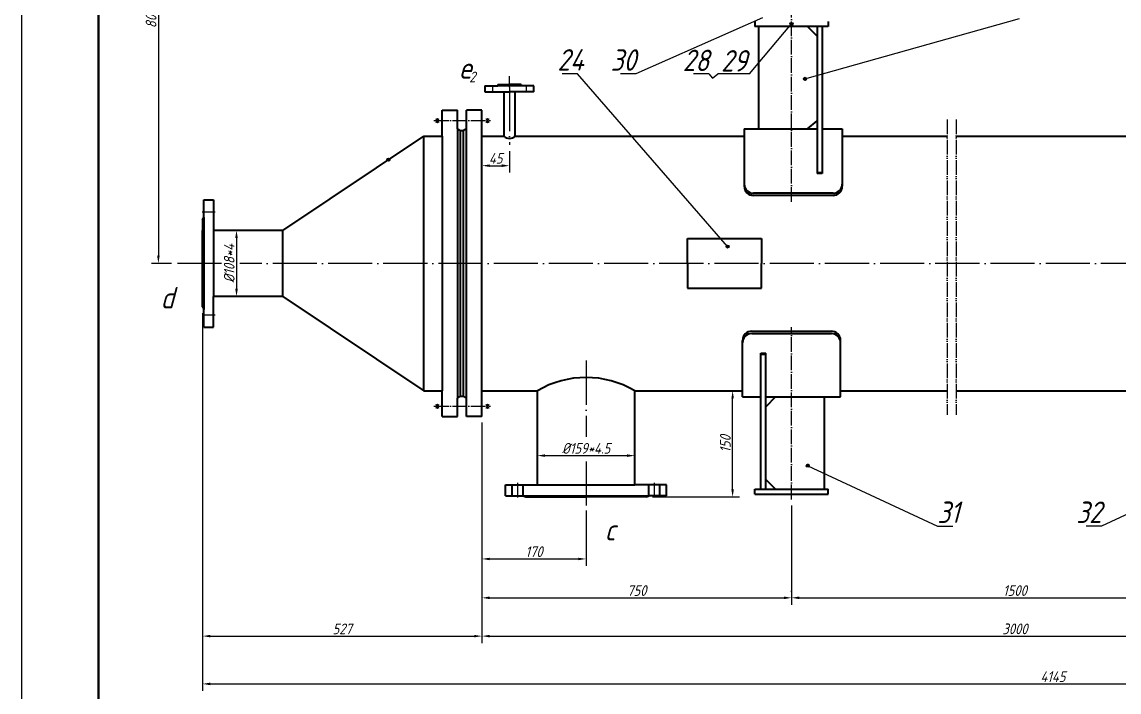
# Model space of a CAD drawing. Header units: millimetres. Extents: x -1137 to 3068, y -1656 to 1314.
# Drawn here: x -1137 to 654, y -664 to 430 of the extents above; entities that cross this region are included whole.
import ezdxf

# ---------------------------------------------------------------- set-up
doc = ezdxf.new("R2010")
doc.units = ezdxf.units.MM
doc.linetypes.add('ACAD_ISO04W100', pattern=[30, 24, -3, 0, -3])
doc.linetypes.add('ACAD_ISO05W100', pattern=[33, 24, -3, 0, -3, 0, -3])
for name, color, linetype in [('中心线', 27, 'ACAD_ISO04W100'), ('双点划线', 5, 'ACAD_ISO05W100'), ('标注', 254, 'Continuous'), ('点划线', 1, 'ACAD_ISO04W100'), ('细实线', 253, 'Continuous')]:
    doc.layers.add(name, color=color, linetype=linetype)
doc.layers.add('粗实线', color=4, linetype='Continuous', lineweight=40)
doc.styles.add('GB', font='gbeitc.shx', dxfattribs={"bigfont": 'hztxt.shx'})
doc.dimstyles.new('GB$0', dxfattribs={"dimscale": 5, "dimtxt": 3.5, "dimasz": 2.5, "dimexe": 2.25, "dimexo": 2, "dimtad": 1, "dimdec": 0, "dimtxsty": 'GB', "dimcen": 2.5, "dimadec": 0, "dimazin": 0, "dimtfac": 1, "dimtdec": 0, "dimtmove": 0, "dimatfit": 3, "dimfxl": 0, "dimarcsym": 0})

# ---------------------------------------------------------------- blocks, each defined once
blk = doc.blocks.new('*D31')
at = {"layer": 'DEFPOINTS', "color": 0}
for p in [(-790.6, 90.1), (-790.6, -17.9), (-786.6, -17.9)]:
    blk.add_point(p, dxfattribs=at)
at = {"layer": '标注', "color": 0, "lineweight": -2}
for p, q in [((-780.6, 90.1), (-775.4, 90.1)), ((-786.6, 77.6), (-786.6, -5.4)), ((-780.6, -17.9), (-775.4, -17.9))]:
    blk.add_line(p, q, dxfattribs=at)
at = {"layer": '标注', "color": 0}
for points in [[(-788.7, 77.6), (-784.5, 77.6), (-786.6, 90.1)], [(-788.7, -5.4), (-784.5, -5.4), (-786.6, -17.9)]]:
    blk.add_solid(points, dxfattribs=at)
at = {"layer": '标注', "color": 0, "insert": (-798.5, 36.1), "char_height": 17.5, "attachment_point": 5, "rotation": 90, "style": 'GB'}
blk.add_mtext('%%C108*4', dxfattribs=at)
blk = doc.blocks.new('*D33')
at = {"layer": 'DEFPOINTS', "color": 0}
for p in [(-873.3, 836.1), (-914.1, 36.1), (-882.9, 36.1)]:
    blk.add_point(p, dxfattribs=at)
at = {"layer": '标注', "color": 0, "lineweight": -2}
for p, q in [((-883.3, 836.1), (-925.3, 836.1)), ((-914.1, 823.6), (-914.1, 48.6)), ((-892.9, 36.1), (-925.3, 36.1))]:
    blk.add_line(p, q, dxfattribs=at)
at = {"layer": '标注', "color": 0}
for points in [[(-916.2, 823.6), (-912, 823.6), (-914.1, 836.1)], [(-916.2, 48.6), (-912, 48.6), (-914.1, 36.1)]]:
    blk.add_solid(points, dxfattribs=at)
at = {"layer": '标注', "color": 0, "insert": (-926, 436.1), "char_height": 17.5, "attachment_point": 5, "rotation": 90, "style": 'GB'}
blk.add_mtext('800', dxfattribs=at)
blk = doc.blocks.new('*D34')
at = {"layer": 'DEFPOINTS', "color": 0}
for p in [(-842, -34.9), (-386.1, -213.9), (-386.1, -572.5)]:
    blk.add_point(p, dxfattribs=at)
at = {"layer": '标注', "color": 0, "lineweight": -2}
for p, q in [((-842, -44.9), (-842, -583.8)), ((-386.1, -223.9), (-386.1, -583.8)), ((-829.5, -572.5), (-398.6, -572.5))]:
    blk.add_line(p, q, dxfattribs=at)
at = {"layer": '标注', "color": 0}
for points in [[(-829.5, -570.5), (-829.5, -574.6), (-842, -572.5)], [(-398.6, -570.5), (-398.6, -574.6), (-386.1, -572.5)]]:
    blk.add_solid(points, dxfattribs=at)
at = {"layer": '标注', "color": 0, "insert": (-614.1, -560.7), "char_height": 17.5, "attachment_point": 5, "style": 'GB'}
blk.add_mtext('527', dxfattribs=at)
blk = doc.blocks.new('*D35')
at = {"layer": 'DEFPOINTS', "color": 0}
for p in [(-216.1, -357.5), (-386.1, -446.5), (-216.1, -446.5)]:
    blk.add_point(p, dxfattribs=at)
at = {"layer": '标注', "color": 0, "lineweight": -2}
for p, q in [((-216.1, -367.5), (-216.1, -457.8)), ((-373.6, -446.5), (-228.6, -446.5)), ((-386.1, -456.5), (-386.1, -457.8))]:
    blk.add_line(p, q, dxfattribs=at)
at = {"layer": '标注', "color": 0}
for points in [[(-373.6, -444.5), (-373.6, -448.6), (-386.1, -446.5)], [(-228.6, -444.5), (-228.6, -448.6), (-216.1, -446.5)]]:
    blk.add_solid(points, dxfattribs=at)
at = {"layer": '标注', "color": 0, "insert": (-301.1, -434.7), "char_height": 17.5, "attachment_point": 5, "style": 'GB'}
blk.add_mtext('170', dxfattribs=at)
blk = doc.blocks.new('*D36')
at = {"layer": 'DEFPOINTS', "color": 0}
for p in [(1353.8, -213.9), (-386.1, -457.8), (1353.8, -572.5)]:
    blk.add_point(p, dxfattribs=at)
at = {"layer": '标注', "color": 0, "lineweight": -2}
for p, q in [((1353.8, -223.9), (1353.8, -583.8)), ((-386.1, -467.8), (-386.1, -583.8)), ((-373.6, -572.5), (1341.3, -572.5))]:
    blk.add_line(p, q, dxfattribs=at)
at = {"layer": '标注', "color": 0}
for points in [[(-373.6, -570.5), (-373.6, -574.6), (-386.1, -572.5)], [(1341.3, -570.5), (1341.3, -574.6), (1353.8, -572.5)]]:
    blk.add_solid(points, dxfattribs=at)
at = {"layer": '标注', "color": 0, "insert": (483.8, -560.7), "char_height": 17.5, "attachment_point": 5, "style": 'GB'}
blk.add_mtext('3000', dxfattribs=at)
blk = doc.blocks.new('*D37')
at = {"layer": 'DEFPOINTS', "color": 0}
for p in [(1973.6, 185.8), (-842, -457.8), (1973.6, -650.6)]:
    blk.add_point(p, dxfattribs=at)
at = {"layer": '标注', "color": 0, "lineweight": -2}
for p, q in [((1973.6, 175.8), (1973.6, -661.9)), ((-842, -467.8), (-842, -661.9)), ((-829.5, -650.6), (1961.1, -650.6))]:
    blk.add_line(p, q, dxfattribs=at)
at = {"layer": '标注', "color": 0}
for points in [[(-829.5, -648.5), (-829.5, -652.7), (-842, -650.6)], [(1961.1, -648.5), (1961.1, -652.7), (1973.6, -650.6)]]:
    blk.add_solid(points, dxfattribs=at)
at = {"layer": '标注', "color": 0, "insert": (545.8, -638.7), "char_height": 17.5, "attachment_point": 5, "style": 'GB'}
blk.add_mtext('4145', dxfattribs=at)
blk = doc.blocks.new('*D38')
at = {"layer": 'DEFPOINTS', "color": 0}
for p in [(-295.6, -277.8), (-136.6, -277.8), (-136.6, -277.8)]:
    blk.add_point(p, dxfattribs=at)
at = {"layer": '标注', "color": 0, "lineweight": -2}
for p, q in [((-295.6, -267.8), (-295.6, -266.5)), ((-136.6, -267.8), (-136.6, -266.5)), ((-283.1, -277.8), (-149.1, -277.8))]:
    blk.add_line(p, q, dxfattribs=at)
at = {"layer": '标注', "color": 0}
for points in [[(-283.1, -275.7), (-283.1, -279.9), (-295.6, -277.8)], [(-149.1, -275.7), (-149.1, -279.9), (-136.6, -277.8)]]:
    blk.add_solid(points, dxfattribs=at)
at = {"layer": '标注', "color": 0, "insert": (-216.1, -265.9), "char_height": 17.5, "attachment_point": 5, "style": 'GB'}
blk.add_mtext('%%C159*4.5', dxfattribs=at)
blk = doc.blocks.new('*D39')
at = {"layer": 'DEFPOINTS', "color": 0}
for p in [(-24.5, -171.9), (23.1, -171.9), (-117.6, -345.3)]:
    blk.add_point(p, dxfattribs=at)
at = {"layer": '标注', "color": 0, "lineweight": -2}
for p, q in [((-14.5, -171.9), (34.4, -171.9)), ((23.1, -332.8), (23.1, -184.4)), ((-107.6, -345.3), (34.4, -345.3))]:
    blk.add_line(p, q, dxfattribs=at)
at = {"layer": '标注', "color": 0}
for points in [[(21, -184.4), (25.2, -184.4), (23.1, -171.9)], [(21, -332.8), (25.2, -332.8), (23.1, -345.3)]]:
    blk.add_solid(points, dxfattribs=at)
at = {"layer": '标注', "color": 0, "insert": (11.2, -258.6), "char_height": 17.5, "attachment_point": 5, "rotation": 90, "style": 'GB'}
blk.add_mtext('150', dxfattribs=at)
blk = doc.blocks.new('*D72')
at = {"layer": 'DEFPOINTS', "color": 0}
for p in [(119.2, -349.2), (-386.1, -499.9), (119.2, -510)]:
    blk.add_point(p, dxfattribs=at)
at = {"layer": '标注', "color": 0, "lineweight": -2}
for p, q in [((119.2, -359.2), (119.2, -521.3)), ((-386.1, -509.9), (-386.1, -521.3)), ((-373.6, -510), (106.7, -510))]:
    blk.add_line(p, q, dxfattribs=at)
at = {"layer": '标注', "color": 0}
for points in [[(-373.6, -507.9), (-373.6, -512.1), (-386.1, -510)], [(106.7, -507.9), (106.7, -512.1), (119.2, -510)]]:
    blk.add_solid(points, dxfattribs=at)
at = {"layer": '标注', "color": 0, "insert": (-133.4, -498.1), "char_height": 17.5, "attachment_point": 5, "style": 'GB'}
blk.add_mtext('750', dxfattribs=at)
blk = doc.blocks.new('*D73')
at = {"layer": 'DEFPOINTS', "color": 0}
for p in [(848.4, -350), (119.2, -510), (848.4, -510)]:
    blk.add_point(p, dxfattribs=at)
at = {"layer": '标注', "color": 0, "lineweight": -2}
for p, q in [((848.4, -360), (848.4, -521.3)), ((119.2, -500), (119.2, -498.8)), ((131.7, -510), (835.9, -510))]:
    blk.add_line(p, q, dxfattribs=at)
at = {"layer": '标注', "color": 0}
for points in [[(131.7, -507.9), (131.7, -512.1), (119.2, -510)], [(835.9, -507.9), (835.9, -512.1), (848.4, -510)]]:
    blk.add_solid(points, dxfattribs=at)
at = {"layer": '标注', "color": 0, "insert": (483.8, -498.1), "char_height": 17.5, "attachment_point": 5, "style": 'GB'}
blk.add_mtext('1500', dxfattribs=at)
blk = doc.blocks.new('*D92')
at = {"layer": 'DEFPOINTS', "color": 0}
for p in [(-386.1, 231.6), (-341.1, 229.5), (-341.1, 195.7)]:
    blk.add_point(p, dxfattribs=at)
at = {"layer": '细实线', "color": 0, "lineweight": -2}
for p, q in [((-386.1, 221.6), (-386.1, 184.4)), ((-341.1, 219.5), (-341.1, 184.4)), ((-373.6, 195.7), (-353.6, 195.7))]:
    blk.add_line(p, q, dxfattribs=at)
at = {"layer": '细实线', "color": 0}
for points in [[(-373.6, 197.8), (-373.6, 193.6), (-386.1, 195.7)], [(-353.6, 197.8), (-353.6, 193.6), (-341.1, 195.7)]]:
    blk.add_solid(points, dxfattribs=at)
at = {"layer": '细实线', "color": 0, "insert": (-363.6, 207.6), "char_height": 17.5, "attachment_point": 5, "style": 'GB'}
blk.add_mtext('45', dxfattribs=at)

msp = doc.modelspace()

# ---------------------------------------------------------------- hatches: boundary and pattern name
at = {"layer": '细实线'}
for points in [[(116.7, 425.9, -1), (121.7, 425.9, -1)], [(138.8, 336.4, 1), (143.8, 336.4, 1)], [(-541.3, 205.5, 1), (-536.3, 205.5, 1)], [(12.3, 63.6, 1), (17.3, 63.6, 1)], [(143.5, -293.1, -1), (148.5, -293.1, -1)]]:
    msp.add_hatch(color=256, dxfattribs=at).paths.add_polyline_path(points)

# ---------------------------------------------------------------- linework, layer by layer
at = {"lineweight": -3}
msp.add_line((-1136.8, -1655.9), (-1136.8, 1314.1), dxfattribs=at)
at = {"lineweight": 50}
msp.add_line((-1011.8, -1605.9), (-1011.8, 1264.1), dxfattribs=at)
at = {"layer": '中心线'}
for points in [[(-327.6, -346.3), (-327.6, -322.3)], [(-104.6, -346.3), (-104.6, -322.3)]]:
    msp.add_lwpolyline(points, dxfattribs=at)
at = {"layer": '双点划线'}
for p, q in [((373, 271.2), (373, -211.1)), ((388, 271.2), (388, -211.1))]:
    msp.add_line(p, q, dxfattribs=at)
at = {"layer": '标注'}
for p, q in [((71.7, 437.3), (-134.7, 345.5)), ((141, 337.6), (491.1, 436.1)), ((-230.2, 345.5), (-255.2, 345.5)), ((14.8, 63.6), (-230.2, 345.5)), ((-134.7, 345.5), (-159.7, 345.5)), ((-15.5, 345.5), (-40.5, 345.5)), ((145.7, -294.3), (357.4, -392.8)), ((836.9, -294.3), (625.1, -392.8)), ((357.4, -392.8), (382.4, -392.8)), ((625.1, -392.8), (600.1, -392.8))]:
    msp.add_line(p, q, dxfattribs=at)
at = {"layer": '点划线'}
for p, q in [((119.2, 136.4), (119.2, 638.5)), ((-464.3, 269.5), (-372.2, 269.5)), ((119.2, -349.2), (119.2, -67.9)), ((-464.3, -197.2), (-372.2, -197.2))]:
    msp.add_line(p, q, dxfattribs=at)
at = {"layer": '点划线', "ltscale": 3}
for p, q in [((-341.1, 324.1), (-341.1, 342.1)), ((-341.1, 324.1), (-341.1, 229.5)), ((-811, 36.1), (-882.9, 36.1)), ((696.2, 36.1), (-781.3, 36.1)), ((-216.1, -122.6), (-216.1, -247.2)), ((-216.1, -287.3), (-216.1, -373.9))]:
    msp.add_line(p, q, dxfattribs=at)
for points in [[(-368.6, 327.1), (-368.6, 315.1)], [(-313.6, 327.1), (-313.6, 315.1)]]:
    msp.add_lwpolyline(points, dxfattribs=at)
at = {"layer": '点划线'}
for points in [[(-842.5, 120.1), (-821.5, 120.1)], [(-842.5, -47.9), (-821.5, -47.9)]]:
    msp.add_lwpolyline(points, dxfattribs=at)
at = {"layer": '粗实线'}
for p, q in [((59.2, 431.2), (59.2, 423.2)), ((179.2, 431.2), (179.2, 423.2)), ((179.2, 423.2), (59.2, 423.2)), ((65.2, 423.2), (65.2, 256.1)), ((145.2, 423.2), (161.2, 407.2)), ((161.2, 423.2), (161.2, 256.1)), ((169.2, 423.2), (169.2, 256.1)), ((-322.1, 326.1), (-360.1, 326.1)), ((-301.1, 316.1), (-301.1, 326.1)), ((-350.1, 316.1), (-350.1, 244.1)), ((-332.1, 316.1), (-332.1, 244.1)), ((-461, 272.8), (-457.5, 265.5)), ((-457.5, 272.8), (-461, 265.5)), ((-451.1, 244.1), (-451.1, 286.1)), ((-451.1, 286.1), (-426.1, 286.1)), ((-426.1, 256.1), (-426.1, 286.1)), ((-411.1, 256.1), (-411.1, 286.1)), ((-386.1, 286.1), (-411.1, 286.1)), ((-386.1, -213.9), (-386.1, 286.1)), ((-375.5, 272.8), (-379, 265.5)), ((-379, 272.8), (-375.5, 265.5)), ((145.2, 256.1), (161.2, 269.1)), ((-426.1, 256.1), (-421.1, 252.9)), ((-426.1, 256.1), (-426.1, -183.9)), ((-421.1, -180.6), (-421.1, 252.9)), ((-421.1, 252.9), (-416.1, 252.9)), ((-411.1, 256.1), (-416.1, 252.9)), ((-416.1, -180.6), (-416.1, 252.9)), ((-416.1, -180.6), (-416.1, 252.9)), ((-411.1, -183.9), (-411.1, 256.1)), ((42.1, 256.1), (42.1, 244.1)), ((42.1, 256.1), (161.2, 256.1)), ((42.1, 254.1), (42.1, 162)), ((161.2, 256.1), (161.2, 182.9)), ((169.2, 256.1), (169.2, 182.9)), ((169.2, 256.1), (202.1, 256.1)), ((202.1, 256.1), (202.1, 244.1)), ((202.1, 254.1), (202.1, 162)), ((-711.1, 90.1), (-481.1, 244.1)), ((-481.1, 244.1), (-451.1, 244.1)), ((-481.1, -171.9), (-481.1, 244.1)), ((-451.1, 244.1), (-451.1, -171.9)), ((-386.1, 244.1), (-350.1, 244.1)), ((-332.1, 244.1), (42.1, 244.1)), ((202.1, 244.1), (373, 244.1)), ((388, 244.1), (771.3, 244.1)), ((169.2, 184.2), (161.2, 184.2)), ((169.2, 182.9), (161.2, 182.9)), ((187.1, 150.7), (57.1, 150.7)), ((187.1, 147), (57.1, 147)), ((-840, 111.1), (-840, 140.1)), ((-842, 107.1), (-840, 111.1)), ((-840, 111.1), (-840, -38.9)), ((-842, -17.9), (-842, 90.1)), ((-711.1, 90.1), (-824, 90.1)), ((-824, 90.1), (-824, -17.9)), ((-711.1, -17.9), (-711.1, 90.1)), ((-50.6, 36.1), (-50.6, 76.6)), ((-50.6, 76.6), (70.4, 76.6)), ((70.4, 76.6), (70.4, 36.1)), ((-50.6, 36.1), (-50.6, -4.3)), ((70.4, -4.3), (70.4, 36.1)), ((-711.1, -17.9), (-824, -17.9)), ((-711.1, -17.9), (-481.1, -171.9)), ((-50.6, -4.3), (70.4, -4.3)), ((-842, -34.9), (-840, -38.9)), ((-840, -67.9), (-840, -38.9)), ((54.2, -74.7), (184.2, -74.7)), ((54.2, -78.4), (184.2, -78.4)), ((39.2, -181.9), (39.2, -89.7)), ((199.2, -181.9), (199.2, -89.7)), ((69.2, -332.7), (69.2, -110.7)), ((69.2, -110.7), (77.2, -110.7)), ((69.2, -111.9), (77.2, -111.9)), ((77.2, -332.7), (77.2, -110.7)), ((-481.1, -171.9), (-451.1, -171.9)), ((-451.1, -213.9), (-451.1, -171.9)), ((-386.1, -171.9), (-295.6, -171.9)), ((-295.6, -325.3), (-295.6, -171.9)), ((-136.6, -325.3), (-136.6, -171.9)), ((-136.6, -171.9), (39.2, -171.9)), ((199.2, -171.9), (373, -171.9)), ((388, -171.9), (768.4, -171.9)), ((-461, -193.9), (-457.5, -201.1)), ((-457.5, -193.9), (-461, -201.1)), ((-426.1, -183.9), (-421.1, -180.6)), ((-426.1, -213.9), (-426.1, -183.9)), ((-421.1, -180.6), (-416.1, -180.6)), ((-411.1, -183.9), (-416.1, -180.6)), ((-411.1, -213.9), (-411.1, -183.9)), ((-375.5, -193.9), (-379, -201.1)), ((-379, -193.9), (-375.5, -201.1)), ((39.2, -181.9), (69.2, -181.9)), ((93.2, -181.9), (77.2, -197.9)), ((77.2, -181.9), (199.2, -181.9)), ((173.2, -332.7), (173.2, -181.9)), ((-451.1, -213.9), (-426.1, -213.9)), ((-386.1, -213.9), (-411.1, -213.9)), ((93.2, -332.7), (77.2, -316.7)), ((-295.6, -325.3), (-136.6, -325.3)), ((59.2, -332.7), (179.2, -332.7)), ((59.2, -340.7), (59.2, -332.7)), ((179.2, -340.7), (179.2, -332.7)), ((-318.6, -343.3), (-314.6, -345.3)), ((-318.6, -343.3), (-113.6, -343.3)), ((-117.6, -345.3), (-113.6, -343.3)), ((59.2, -340.7), (179.2, -340.7))]:
    msp.add_line(p, q, dxfattribs=at)
for points in [[(-381.1, 326.1), (-360.1, 326.1)], [(-381.1, 326.1), (-381.1, 316.1)], [(-360.1, 328.1), (-360.1, 326.1)], [(-360.1, 328.1), (-341.1, 328.1)], [(-322.1, 328.1), (-341.1, 328.1)], [(-322.1, 328.1), (-322.1, 326.1)], [(-301.1, 326.1), (-322.1, 326.1)], [(-381.1, 316.1), (-341.1, 316.1)], [(-301.1, 316.1), (-341.1, 316.1)], [(-840, 140.1), (-824, 140.1)], [(-824, 140.1), (-824, 90.1)], [(-842, 107.1), (-842, 37.1)], [(-842, -34.9), (-842, 37.1)], [(-824, -67.9), (-824, -17.9)], [(-840, -67.9), (-824, -67.9)], [(-347.6, -343.3), (-347.6, -325.3)], [(-347.6, -325.3), (-295.6, -325.3)], [(-336.6, -343.3), (-336.6, -325.3)], [(-318.6, -343.3), (-318.6, -325.3)], [(-84.6, -325.3), (-136.6, -325.3)], [(-113.6, -343.3), (-113.6, -325.3)], [(-95.6, -343.3), (-95.6, -325.3)], [(-84.6, -343.3), (-84.6, -325.3)], [(-347.6, -343.3), (-318.6, -343.3)], [(-314.6, -345.3), (-217.1, -345.3)], [(-117.6, -345.3), (-217.1, -345.3)], [(-84.6, -343.3), (-113.6, -343.3)]]:
    msp.add_lwpolyline(points, dxfattribs=at)
for centre, radius, start, end in [((-341.1, 252.3), 12.1, 222.0156, 317.9844), ((57.1, 165.7), 15, 180, 270), ((57.1, 162), 15, 180, 270), ((187.1, 165.7), 15, 270, 0), ((187.1, 162), 15, 270, 0), ((54.2, -89.7), 15, 90, 180), ((54.2, -93.4), 15, 90, 180), ((184.2, -89.7), 15, 0, 90), ((184.2, -93.4), 15, 0, 90), ((-216.1, -306.5), 156.3, 59.4322, 120.5678)]:
    msp.add_arc(centre, radius, start, end, dxfattribs=at)
at = {"layer": '细实线'}
for p, q in [((50.6, 345.5), (119.2, 427.1)), ((-15.5, 345.5), (-9.6, 338.5)), ((-9.6, 338.5), (-1.1, 345.5)), ((50.6, 345.5), (-1.1, 345.5))]:
    msp.add_line(p, q, dxfattribs=at)
for centre in [(119.2, 427.1), (141, 337.6), (-538.8, 205.5), (14.8, 63.6), (145.7, -294.3)]:
    msp.add_circle(centre, 2.5, dxfattribs=at)

# ---------------------------------------------------------------- texts
at = {"layer": '标注', "style": 'GB'}
for s, insert, char_height, width, attachment_point in [('24', (-262.8, 386), 35, 48, 1), ('30', (-134.7, 385.7), 35, 48, 3), ('28', (-15.4, 385.1), 35, 48, 3), ('29', (46.6, 384.4), 35, 48, 3), ('e', (-402.4, 372.8), 35, 48, 3), (' 2', (-396.6, 349.3), 17.5, 24, 3), ('d', (-888.6, -2.5), 35, 48, 3), ('31', (357.3, -387.8), 35, 48, 7), ('32', (625.2, -387.8), 35, 48, 9), ('c', (-168.1, -381.4), 35, 48, 3)]:
    msp.add_mtext(s, dxfattribs=dict(at, insert=insert, char_height=char_height, width=width, attachment_point=attachment_point))

# ---------------------------------------------------------------- dimensions: what is measured, and where the dimension line sits
at = {"layer": '标注'}
dim = msp.add_linear_dim(base=(-914.1, 36.1), p1=(-873.3, 836.1), p2=(-882.9, 36.1), angle=90, dimstyle='GB$0', dxfattribs=at)
dim.commit()
dim.dimension.update_dxf_attribs({"geometry": '*D33', "text_midpoint": (-926, 436.1)})
dim = msp.add_linear_dim(base=(1973.6, -650.6), p1=(-842, -457.8), p2=(1973.6, 185.8), text='4145', dimstyle='GB$0', dxfattribs=at)
dim.commit()
dim.dimension.update_dxf_attribs({"geometry": '*D37', "text_midpoint": (545.8, -650.6), "dimtype": 160})
for base, p1, p2, text, picture, middle in [((-786.6, -17.9), (-790.6, 90.1), (-790.6, -17.9), '%%C108*4', '*D31', (-798.5, 36.1)), ((23.1, -171.9), (-117.6, -345.3), (-24.5, -171.9), '150', '*D39', (11.2, -258.6))]:
    dim = msp.add_linear_dim(base=base, p1=p1, p2=p2, angle=90, text=text, dimstyle='GB$0', dxfattribs=at)
    dim.commit()
    dim.dimension.update_dxf_attribs({"geometry": picture, "text_midpoint": middle})
for base, p1, p2, text, picture, middle in [((-386.1, -572.5), (-842, -34.9), (-386.1, -213.9), '527', '*D34', (-614.1, -560.7)), ((1353.8, -572.5), (-386.1, -457.8), (1353.8, -213.9), '3000', '*D36', (483.8, -560.7)), ((-136.6, -277.8), (-295.6, -277.8), (-136.6, -277.8), '%%C159*4.5', '*D38', (-216.1, -265.9)), ((119.2, -510), (-386.1, -499.9), (119.2, -349.2), '750', '*D72', (-133.4, -498.1)), ((848.4, -510), (119.2, -510), (848.4, -350), '1500', '*D73', (483.8, -498.1))]:
    dim = msp.add_linear_dim(base=base, p1=p1, p2=p2, text=text, dimstyle='GB$0', dxfattribs=at)
    dim.commit()
    dim.dimension.update_dxf_attribs({"geometry": picture, "text_midpoint": middle})
dim = msp.add_linear_dim(base=(-216.1, -446.5), p1=(-386.1, -446.5), p2=(-216.1, -357.5), dimstyle='GB$0', dxfattribs=at)
dim.commit()
dim.dimension.update_dxf_attribs({"geometry": '*D35', "text_midpoint": (-301.1, -434.7)})
at = {"layer": '细实线'}
dim = msp.add_linear_dim(base=(-341.1, 195.7), p1=(-386.1, 231.6), p2=(-341.1, 229.5), dimstyle='GB$0', dxfattribs=at)
dim.commit()
dim.dimension.update_dxf_attribs({"geometry": '*D92', "text_midpoint": (-363.6, 207.6)})

doc.saveas('drawing.dxf')
